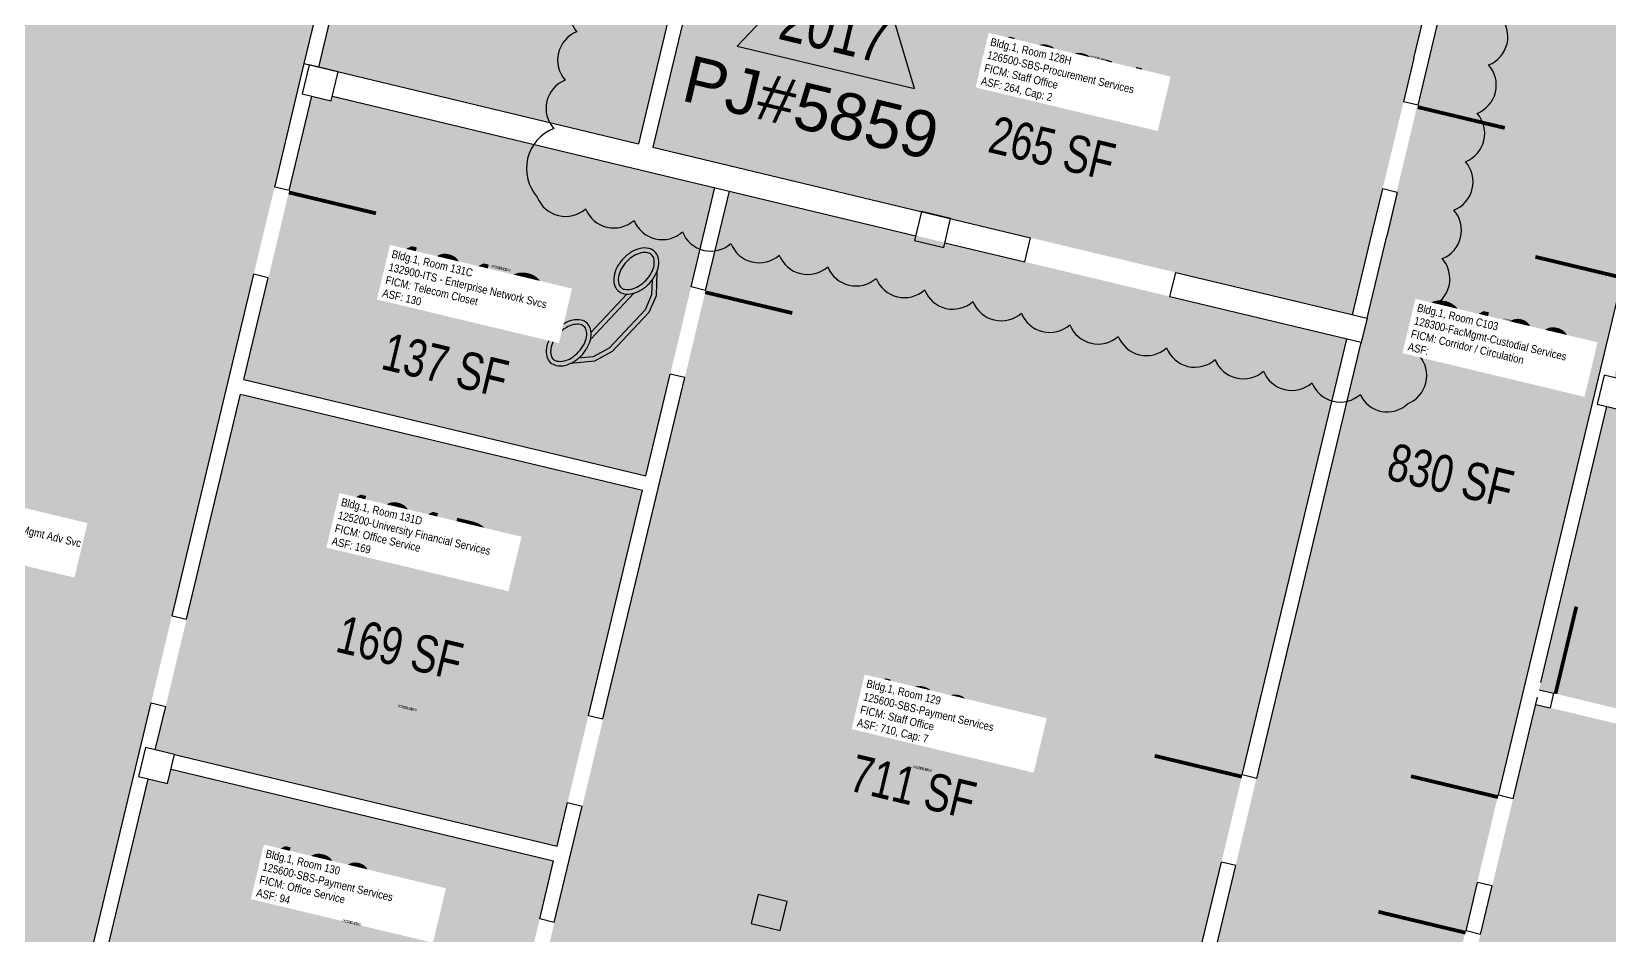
# Model space of a CAD drawing. Header units: inches. Extents: x 69220657 to 69222623, y 27675098 to 27677504.
# Drawn here: x 69221432 to 69222066, y 27676065 to 27676428 of the extents above; entities that cross this region are included whole.
import ezdxf
from ezdxf.enums import TextEntityAlignment as Align

# ---------------------------------------------------------------- set-up
doc = ezdxf.new("R2010")
doc.units = ezdxf.units.IN
doc.header["$LTSCALE"] = 100
doc.header["$MEASUREMENT"] = 0
doc.layers.get('0').update_dxf_attribs({"linetype": 'CONTINUOUS'})
for name, color, linetype in [('A-COLS', 5, 'CONTINUOUS'), ('A-DOOR', 2, 'CONTINUOUS'), ('A-IDEN-ICON', 4, 'CONTINUOUS'), ('A-IDEN-RNUM', 7, 'CONTINUOUS'), ('A-IDEN-SNUM', 4, 'CONTINUOUS'), ('A-IDEN-VNUM', 4, 'CONTINUOUS'), ('A-WALL', 5, 'CONTINUOUS'), ('AREA-TEXT', 3, 'CONTINUOUS'), ('Rooms-Category-Color', 7, 'CONTINUOUS'), ('Rooms-College-Color', 7, 'CONTINUOUS'), ('Rooms-Department-Color', 7, 'CONTINUOUS'), ('Rooms-Division-Color', 7, 'CONTINUOUS'), ('Rooms-Information', 7, 'CONTINUOUS')]:
    doc.layers.add(name, color=color, linetype=linetype)
doc.layers.add('A-REV', color=1, linetype='CONTINUOUS', true_color=0xff0000)
doc.styles.add('Arial', font='arial.ttf')
doc.styles.add('CP_AREA', font='arial.ttf', dxfattribs={"height": 15})
doc.styles.add('CP_ROOMSNUMBER', font='arial.ttf', dxfattribs={"height": 1})
doc.styles.add('CP_ROOMVNUMBER', font='arial.ttf', dxfattribs={"width": 0.85, "height": 0.075})

# ---------------------------------------------------------------- blocks, each defined once
blk = doc.blocks.new('CPPHONE')
for p, q in [((0.0096, 0.0252), (-0.0196, -0.0252)), ((0.0169, 0.0279), (-0.0182, -0.0329))]:
    blk.add_line(p, q)
for points in [[(0.0288, 0.0786, 0.139889), (0.0216, 0.0804, 0.107118), (0.0122, 0.0781, 0.079812), (0.0039, 0.0722, 0.067459), (-0.0035, 0.0626, 0.067459), (-0.008, 0.0515, 0.079812), (-0.009, 0.0413, 0.107118), (-0.0064, 0.032, 0.139889), (-0.0012, 0.0267, 0.139889), (0.0061, 0.0248, 0.107118), (0.0155, 0.0272, 0.079812), (0.0238, 0.0331, 0.067459), (0.0312, 0.0426, 0.067459), (0.0357, 0.0538, 0.079812), (0.0367, 0.0639, 0.107118), (0.034, 0.0732, 0.139889)], [(0.0263, 0.0743, 0.139889), (0.0218, 0.0754, 0.107118), (0.0144, 0.0736, 0.079812), (0.0074, 0.0686, 0.067459), (0.0008, 0.0601, 0.067459), (-0.0032, 0.0502, 0.079812), (-0.004, 0.0417, 0.107118), (-0.0019, 0.0344, 0.139889), (0.0013, 0.031, 0.139889), (0.0059, 0.0298, 0.107118), (0.0133, 0.0317, 0.079812), (0.0203, 0.0367, 0.067459), (0.0268, 0.0451, 0.067459), (0.0309, 0.055, 0.079812), (0.0317, 0.0636, 0.107118), (0.0296, 0.0709, 0.139889)], [(-0.0262, -0.0167, 0.139889), (-0.0334, -0.0148, 0.107118), (-0.0428, -0.0172, 0.079812), (-0.0511, -0.0231, 0.067459), (-0.0585, -0.0326, 0.067459), (-0.063, -0.0438, 0.079812), (-0.064, -0.0539, 0.107118), (-0.0614, -0.0632, 0.139889), (-0.0562, -0.0686, 0.139889), (-0.0489, -0.0704, 0.107118), (-0.0395, -0.0681, 0.079812), (-0.0312, -0.0622, 0.067459), (-0.0238, -0.0526, 0.067459), (-0.0193, -0.0415, 0.079812), (-0.0183, -0.0313, 0.107118), (-0.021, -0.022, 0.139889)], [(-0.0287, -0.021, 0.139889), (-0.0332, -0.0198, 0.107118), (-0.0406, -0.0217, 0.079812), (-0.0476, -0.0267, 0.067459), (-0.0542, -0.0351, 0.067459), (-0.0582, -0.045, 0.079812), (-0.059, -0.0536, 0.107118), (-0.0569, -0.0609, 0.139889), (-0.0537, -0.0643, 0.139889), (-0.0491, -0.0654, 0.107118), (-0.0417, -0.0636, 0.079812), (-0.0347, -0.0586, 0.067459), (-0.0282, -0.0501, 0.067459), (-0.0241, -0.0402, 0.079812), (-0.0233, -0.0317, 0.107118), (-0.0254, -0.0244, 0.139889)]]:
    blk.add_lwpolyline(points, format="xyb", close=True)
for points in [[(0.0364, 0.0572), (0.0417, 0.0308), (0.0382, 0.0108), (0.0082, -0.0411), (-0.0083, -0.0558), (-0.0338, -0.0645)], [(0.0334, 0.047), (0.0366, 0.0307), (0.0334, 0.0126), (0.0043, -0.0379), (-0.0109, -0.0514), (-0.0265, -0.0567)]]:
    blk.add_lwpolyline(points)
blk = doc.blocks.new('ProjectRev')
at = {"transparency": 16777216}
blk.add_lwpolyline([(0, 0.122), (-0.1221, -0.0895), (0.1221, -0.0895)], close=True, dxfattribs=at)
at = {"transparency": 16777216, "insert": (-0.1798, -0.1151), "char_height": 0.0625, "width": 0.24749, "attachment_point": 1, "style": 'Arial'}
blk.add_mtext('PJ#', dxfattribs=at)
at = {"transparency": 16777216, "style": 'Arial', "width": 0.75}
blk.add_attdef('YEAR', text='', height=18.75, dxfattribs=at).set_placement((0, 0), align=Align.MIDDLE_CENTER)
at = {"transparency": 16777216, "style": 'Arial'}
blk.add_attdef('PROJECT', text='', height=18.75, dxfattribs=at).set_placement((-0.0276, -0.1151), align=Align.TOP_LEFT)

msp = doc.modelspace()

# ---------------------------------------------------------------- hatches: boundary and pattern name
at = {"layer": 'Rooms-Category-Color', "true_color": 0xadadad}
for points in [[(69221944.75, 27675800.29), (69221905.68, 27675636.89), (69221812.31, 27675659.22), (69221834.17, 27675750.65), (69221835.57, 27675756.48), (69221826.82, 27675758.57), (69221835.65, 27675795.53), (69221844.41, 27675793.44), (69222100.02, 27676862.3), (69222194.36, 27676839.74), (69222118.26, 27676525.83), (69222126.04, 27676523.97), (69222118.83, 27676493.82), (69222111.05, 27676495.68)], [(69221544.95, 27676401.93), (69221552.73, 27676400.07), (69221553.2, 27676402.01), (69221706.87, 27676365.26), (69221679.19, 27676249.53), (69221517.74, 27676288.14)]]:
    msp.add_hatch(color=253, dxfattribs=at).paths.add_polyline_path(points)
at = {"layer": 'Rooms-Category-Color', "true_color": 0xfa9ba3}
for points in [[(69221294.15, 27676690.32), (69221590.79, 27676619.38), (69221438.48, 27675983.28), (69221141.82, 27676054.11), (69221153.76, 27676103.94), (69221276.29, 27676074.58), (69221366.46, 27676450.93), (69221372.5, 27676449.49), (69221373.9, 27676455.32), (69221245.31, 27676486.08)], [(69221702.69, 27676493.77), (69221676.13, 27676382.91), (69221547.76, 27676413.66), (69221574.32, 27676524.53)], [(69221681.97, 27676381.51), (69221712.72, 27676509.88), (69221993.77, 27676442.55), (69221963.01, 27676314.18)], [(69222089, 27676376.48), (69222223.7, 27676344.27), (69222201.33, 27676250.91), (69222125.02, 27676269.19), (69222096.36, 27676149.58), (69222037.99, 27676163.57), (69222065.27, 27676277.28), (69222073.05, 27676275.42), (69222075.84, 27676287.09), (69222068.06, 27676288.95)], [(69221827.58, 27675954.9), (69221751.71, 27675973.02), (69221737.75, 27675914.72), (69221612.45, 27675944.68), (69221712.7, 27676363.86), (69221960.71, 27676304.55), (69221874.24, 27675943.66), (69221862.57, 27675946.46)], [(69221482.06, 27676139.42), (69221486.26, 27676156.93), (69221494.64, 27676191.94), (69221516.31, 27676282.38), (69221594.11, 27676263.74), (69221599.94, 27676262.34), (69221677.74, 27676243.7), (69221656.07, 27676153.26), (69221647.69, 27676118.25), (69221643.49, 27676100.75)], [(69222317.15, 27676090.51), (69222282.9, 27675947.56), (69222272.69, 27675950.01), (69222269.89, 27675938.34), (69222272.81, 27675937.64), (69222267.22, 27675914.3), (69222026.04, 27675972.08), (69222034.43, 27676007.09), (69222002.34, 27676014.78), (69222014.45, 27676065.34), (69222019.11, 27676084.79), (69222036.59, 27676157.73), (69222171.29, 27676125.5)], [(69221488.44, 27676131.73), (69221642.1, 27676094.91), (69221622.99, 27676015.17), (69221461.56, 27676053.85), (69221479.27, 27676127.75), (69221487.05, 27676125.89)]]:
    msp.add_hatch(color=241, dxfattribs=at).paths.add_polyline_path(points)
at = {"layer": 'Rooms-College-Color', "true_color": 0xadadad}
msp.add_hatch(color=253, dxfattribs=at).paths.add_polyline_path([(69221944.75, 27675800.29), (69221905.68, 27675636.89), (69221812.31, 27675659.22), (69221834.17, 27675750.65), (69221835.57, 27675756.48), (69221826.82, 27675758.57), (69221835.65, 27675795.53), (69221844.41, 27675793.44), (69222100.02, 27676862.3), (69222194.36, 27676839.74), (69222118.26, 27676525.83), (69222126.04, 27676523.97), (69222118.83, 27676493.82), (69222111.05, 27676495.68)])
at = {"layer": 'Rooms-College-Color', "true_color": 0x80bc67}
for points in [[(69221294.15, 27676690.32), (69221590.79, 27676619.38), (69221438.48, 27675983.28), (69221141.82, 27676054.11), (69221153.76, 27676103.94), (69221276.29, 27676074.58), (69221366.46, 27676450.93), (69221372.5, 27676449.49), (69221373.9, 27676455.32), (69221245.31, 27676486.08)], [(69221702.69, 27676493.77), (69221676.13, 27676382.91), (69221547.76, 27676413.66), (69221574.32, 27676524.53)], [(69221681.97, 27676381.51), (69221712.72, 27676509.88), (69221993.77, 27676442.55), (69221963.01, 27676314.18)], [(69221544.95, 27676401.93), (69221552.73, 27676400.07), (69221553.2, 27676402.01), (69221706.87, 27676365.26), (69221679.19, 27676249.53), (69221517.74, 27676288.14)], [(69222089, 27676376.48), (69222223.7, 27676344.27), (69222201.33, 27676250.91), (69222125.02, 27676269.19), (69222096.36, 27676149.58), (69222037.99, 27676163.57), (69222065.27, 27676277.28), (69222073.05, 27676275.42), (69222075.84, 27676287.09), (69222068.06, 27676288.95)], [(69221827.58, 27675954.9), (69221751.71, 27675973.02), (69221737.75, 27675914.72), (69221612.45, 27675944.68), (69221712.7, 27676363.86), (69221960.71, 27676304.55), (69221874.24, 27675943.66), (69221862.57, 27675946.46)], [(69221482.06, 27676139.42), (69221486.26, 27676156.93), (69221494.64, 27676191.94), (69221516.31, 27676282.38), (69221594.11, 27676263.74), (69221599.94, 27676262.34), (69221677.74, 27676243.7), (69221656.07, 27676153.26), (69221647.69, 27676118.25), (69221643.49, 27676100.75)], [(69222317.15, 27676090.51), (69222282.9, 27675947.56), (69222272.69, 27675950.01), (69222269.89, 27675938.34), (69222272.81, 27675937.64), (69222267.22, 27675914.3), (69222026.04, 27675972.08), (69222034.43, 27676007.09), (69222002.34, 27676014.78), (69222014.45, 27676065.34), (69222019.11, 27676084.79), (69222036.59, 27676157.73), (69222171.29, 27676125.5)], [(69221488.44, 27676131.73), (69221642.1, 27676094.91), (69221622.99, 27676015.17), (69221461.56, 27676053.85), (69221479.27, 27676127.75), (69221487.05, 27676125.89)]]:
    msp.add_hatch(color=83, dxfattribs=at).paths.add_polyline_path(points)
at = {"layer": 'Rooms-Department-Color', "true_color": 0xacacac}
for points in [[(69221944.75, 27675800.29), (69221905.68, 27675636.89), (69221812.31, 27675659.22), (69221834.17, 27675750.65), (69221835.57, 27675756.48), (69221826.82, 27675758.57), (69221835.65, 27675795.53), (69221844.41, 27675793.44), (69222100.02, 27676862.3), (69222194.36, 27676839.74), (69222118.26, 27676525.83), (69222126.04, 27676523.97), (69222118.83, 27676493.82), (69222111.05, 27676495.68)], [(69221544.95, 27676401.93), (69221552.73, 27676400.07), (69221553.2, 27676402.01), (69221706.87, 27676365.26), (69221679.19, 27676249.53), (69221517.74, 27676288.14)]]:
    msp.add_hatch(color=253, dxfattribs=at).paths.add_polyline_path(points)
at = {"layer": 'Rooms-Department-Color', "true_color": 0x80bc67}
for points in [[(69221294.15, 27676690.32), (69221590.79, 27676619.38), (69221438.48, 27675983.28), (69221141.82, 27676054.11), (69221153.76, 27676103.94), (69221276.29, 27676074.58), (69221366.46, 27676450.93), (69221372.5, 27676449.49), (69221373.9, 27676455.32), (69221245.31, 27676486.08)], [(69221702.69, 27676493.77), (69221676.13, 27676382.91), (69221547.76, 27676413.66), (69221574.32, 27676524.53)], [(69221681.97, 27676381.51), (69221712.72, 27676509.88), (69221993.77, 27676442.55), (69221963.01, 27676314.18)], [(69222089, 27676376.48), (69222223.7, 27676344.27), (69222201.33, 27676250.91), (69222125.02, 27676269.19), (69222096.36, 27676149.58), (69222037.99, 27676163.57), (69222065.27, 27676277.28), (69222073.05, 27676275.42), (69222075.84, 27676287.09), (69222068.06, 27676288.95)], [(69221827.58, 27675954.9), (69221751.71, 27675973.02), (69221737.75, 27675914.72), (69221612.45, 27675944.68), (69221712.7, 27676363.86), (69221960.71, 27676304.55), (69221874.24, 27675943.66), (69221862.57, 27675946.46)], [(69221482.06, 27676139.42), (69221486.26, 27676156.93), (69221494.64, 27676191.94), (69221516.31, 27676282.38), (69221594.11, 27676263.74), (69221599.94, 27676262.34), (69221677.74, 27676243.7), (69221656.07, 27676153.26), (69221647.69, 27676118.25), (69221643.49, 27676100.75)], [(69222317.15, 27676090.51), (69222282.9, 27675947.56), (69222272.69, 27675950.01), (69222269.89, 27675938.34), (69222272.81, 27675937.64), (69222267.22, 27675914.3), (69222026.04, 27675972.08), (69222034.43, 27676007.09), (69222002.34, 27676014.78), (69222014.45, 27676065.34), (69222019.11, 27676084.79), (69222036.59, 27676157.73), (69222171.29, 27676125.5)], [(69221488.44, 27676131.73), (69221642.1, 27676094.91), (69221622.99, 27676015.17), (69221461.56, 27676053.85), (69221479.27, 27676127.75), (69221487.05, 27676125.89)]]:
    msp.add_hatch(color=83, dxfattribs=at).paths.add_polyline_path(points)
at = {"layer": 'Rooms-Division-Color', "true_color": 0xadadad}
for points in [[(69221944.75, 27675800.29), (69221905.68, 27675636.89), (69221812.31, 27675659.22), (69221834.17, 27675750.65), (69221835.57, 27675756.48), (69221826.82, 27675758.57), (69221835.65, 27675795.53), (69221844.41, 27675793.44), (69222100.02, 27676862.3), (69222194.36, 27676839.74), (69222118.26, 27676525.83), (69222126.04, 27676523.97), (69222118.83, 27676493.82), (69222111.05, 27676495.68)], [(69221544.95, 27676401.93), (69221552.73, 27676400.07), (69221553.2, 27676402.01), (69221706.87, 27676365.26), (69221679.19, 27676249.53), (69221517.74, 27676288.14)]]:
    msp.add_hatch(color=253, dxfattribs=at).paths.add_polyline_path(points)
at = {"layer": 'Rooms-Division-Color', "true_color": 0x80bc67}
for points in [[(69221294.15, 27676690.32), (69221590.79, 27676619.38), (69221438.48, 27675983.28), (69221141.82, 27676054.11), (69221153.76, 27676103.94), (69221276.29, 27676074.58), (69221366.46, 27676450.93), (69221372.5, 27676449.49), (69221373.9, 27676455.32), (69221245.31, 27676486.08)], [(69221702.69, 27676493.77), (69221676.13, 27676382.91), (69221547.76, 27676413.66), (69221574.32, 27676524.53)], [(69221681.97, 27676381.51), (69221712.72, 27676509.88), (69221993.77, 27676442.55), (69221963.01, 27676314.18)], [(69222089, 27676376.48), (69222223.7, 27676344.27), (69222201.33, 27676250.91), (69222125.02, 27676269.19), (69222096.36, 27676149.58), (69222037.99, 27676163.57), (69222065.27, 27676277.28), (69222073.05, 27676275.42), (69222075.84, 27676287.09), (69222068.06, 27676288.95)], [(69221827.58, 27675954.9), (69221751.71, 27675973.02), (69221737.75, 27675914.72), (69221612.45, 27675944.68), (69221712.7, 27676363.86), (69221960.71, 27676304.55), (69221874.24, 27675943.66), (69221862.57, 27675946.46)], [(69221482.06, 27676139.42), (69221486.26, 27676156.93), (69221494.64, 27676191.94), (69221516.31, 27676282.38), (69221594.11, 27676263.74), (69221599.94, 27676262.34), (69221677.74, 27676243.7), (69221656.07, 27676153.26), (69221647.69, 27676118.25), (69221643.49, 27676100.75)], [(69222317.15, 27676090.51), (69222282.9, 27675947.56), (69222272.69, 27675950.01), (69222269.89, 27675938.34), (69222272.81, 27675937.64), (69222267.22, 27675914.3), (69222026.04, 27675972.08), (69222034.43, 27676007.09), (69222002.34, 27676014.78), (69222014.45, 27676065.34), (69222019.11, 27676084.79), (69222036.59, 27676157.73), (69222171.29, 27676125.5)], [(69221488.44, 27676131.73), (69221642.1, 27676094.91), (69221622.99, 27676015.17), (69221461.56, 27676053.85), (69221479.27, 27676127.75), (69221487.05, 27676125.89)]]:
    msp.add_hatch(color=83, dxfattribs=at).paths.add_polyline_path(points)

# ---------------------------------------------------------------- linework, layer by layer
at = {"layer": 'A-COLS'}
for p, q in [((69221724.21, 27676081.41), (69221721.41, 27676069.74)), ((69221735.88, 27676078.61), (69221724.21, 27676081.41)), ((69221733.08, 27676066.94), (69221735.88, 27676078.61)), ((69221721.41, 27676069.74), (69221733.08, 27676066.94))]:
    msp.add_line(p, q, dxfattribs=at)
at = {"layer": 'A-DOOR'}
for points in [[(69221989.18, 27676397.63, 1.5, 1.5, 0), (69222024.18, 27676389.24, 0, 0, 0), (69222024.01, 27676388.51, 0, 0, -0.414214), (69221979.5, 27676363.7, 0, 0, -0.414214)], [(69222071.47, 27676329.07, 1.5, 1.5, 0), (69222036.46, 27676337.46, 0, 0, 0), (69222036.63, 27676338.19, 0, 0, -0.414214), (69222081.14, 27676363, 0, 0, -0.414214)], [(69221535.71, 27676363.34, 1.5, 1.5, 0), (69221570.72, 27676354.95, 0, 0, 0), (69221570.54, 27676354.22, 0, 0, -0.414214), (69221526.04, 27676329.41, 0, 0, -0.414214)], [(69221702.97, 27676323.26, 1.5, 1.5, 0), (69221737.98, 27676314.88, 0, 0, 0), (69221737.81, 27676314.15, 0, 0, -0.414214), (69221693.3, 27676289.33, 0, 0, -0.414214)], [(69222044.55, 27676161.99, 1.5, 1.5, 0), (69222052.94, 27676197, 0, 0, 0), (69222053.67, 27676196.83, 0, 0, -0.402069), (69222078.86, 27676153.77, 0, 0, -0.414214)], [(69221918.57, 27676128.68, 1.5, 1.5, 0), (69221883.56, 27676137.06, 0, 0, 0), (69221883.39, 27676136.34, 0, 0, 0.414214), (69221911.82, 27676094.05, 0, 0, 0.414214)], [(69222021.49, 27676120.47, 1.5, 1.5, 0), (69221986.48, 27676128.86, 0, 0, 0), (69221986.31, 27676128.13, 0, 0, 0.414214), (69222014.74, 27676085.84, 0, 0, 0.414214)], [(69222008.44, 27676066.01, 1.5, 1.5, 0), (69221973.43, 27676074.4, 0, 0, 0), (69221973.26, 27676073.67, 0, 0, 0.414214), (69222001.69, 27676031.38, 0, 0, 0.414214)]]:
    msp.add_lwpolyline(points, format="xyseb", dxfattribs=at)
at = {"layer": 'A-REV'}
msp.add_lwpolyline([(69221656.09, 27676447.35, 0.520567), (69221651.43, 27676427.9, 0.520567), (69221646.77, 27676408.45, 0.520567), (69221642.12, 27676389, 0.520567), (69221635.51, 27676361.45, 0.520567), (69221654.96, 27676356.79, 0.520567), (69221674.41, 27676352.13, 0.520567), (69221693.86, 27676347.47, 0.520567), (69221713.31, 27676342.81, 0.520567), (69221732.76, 27676338.15, 0.520567), (69221752.21, 27676333.49, 0.520567), (69221771.66, 27676328.83, 0.520567), (69221791.11, 27676324.17, 0.520567), (69221810.56, 27676319.51, 0.520567), (69221830.01, 27676314.85, 0.520567), (69221849.46, 27676310.19, 0.520567), (69221868.91, 27676305.53, 0.520567), (69221888.36, 27676300.87, 0.520567), (69221907.81, 27676296.21, 0.520567), (69221927.26, 27676291.55, 0.520567), (69221946.71, 27676286.89, 0.520567), (69221966.16, 27676282.24, 0.520567), (69221985.09, 27676278.41, 0.520567), (69221989.75, 27676297.86, 0.520567), (69221994.41, 27676317.31, 0.520567), (69221999.07, 27676336.76, 0.520567), (69222003.73, 27676356.21, 0.520567), (69222008.39, 27676375.66, 0.520567), (69222013.05, 27676395.11, 0.520567), (69222017.71, 27676414.56, 0.520567), (69222022.37, 27676434.01, 0.520567)], format="xyb", dxfattribs=at)
at = {"layer": 'A-WALL'}
for p, q in [((69221993.54, 27676415.86), (69222098.16, 27676852.51)), ((69221541.93, 27676415.06), (69221590.86, 27676619.28)), ((69221987.71, 27676417.26), (69222026.62, 27676579.66)), ((69221547.76, 27676413.66), (69221574.32, 27676524.53)), ((69221693.61, 27676455.85), (69221676.13, 27676382.91)), ((69221699.44, 27676454.45), (69221681.97, 27676381.51)), ((69221987.71, 27676417.26), (69221983.52, 27676399.76)), ((69221989.35, 27676398.36), (69221993.54, 27676415.86)), ((69221530.05, 27676365.46), (69221541.93, 27676415.06)), ((69221543.87, 27676414.6), (69221541.08, 27676402.93)), ((69221541.93, 27676415.06), (69221676.13, 27676382.91)), ((69221555.54, 27676411.8), (69221543.87, 27676414.6)), ((69221552.75, 27676400.13), (69221555.54, 27676411.8)), ((69221541.08, 27676402.93), (69221552.75, 27676400.13)), ((69221535.88, 27676364.07), (69221544.97, 27676401.99)), ((69221553.21, 27676402.07), (69221787.58, 27676345.92)), ((69221989.35, 27676398.36), (69221983.52, 27676399.76)), ((69221681.97, 27676381.51), (69221833.67, 27676345.17)), ((69221535.88, 27676364.07), (69221530.05, 27676365.46)), ((69221535.88, 27676364.07), (69221530.05, 27676365.46)), ((69221697.31, 27676325.39), (69221706.87, 27676365.26)), ((69221970.93, 27676347.24), (69221975.13, 27676364.75)), ((69221980.96, 27676363.35), (69221975.13, 27676364.75)), ((69221703.15, 27676323.99), (69221712.7, 27676363.86)), ((69221980.96, 27676363.32), (69221976.77, 27676345.84)), ((69221789.91, 27676355.65), (69221787.12, 27676343.98)), ((69221801.58, 27676352.85), (69221789.91, 27676355.65)), ((69221798.79, 27676341.18), (69221801.58, 27676352.85)), ((69221963.01, 27676314.18), (69221970.93, 27676347.24)), ((69221968.85, 27676312.78), (69221976.77, 27676345.84)), ((69221787.12, 27676343.98), (69221798.79, 27676341.18)), ((69221799.25, 27676343.13), (69221831.34, 27676335.44)), ((69221831.34, 27676335.44), (69221833.67, 27676345.17)), ((69221488.81, 27676193.34), (69221521.66, 27676330.46)), ((69221517.71, 27676288.21), (69221527.49, 27676329.06)), ((69221527.49, 27676329.06), (69221521.66, 27676330.46)), ((69221889.69, 27676321.46), (69221892.02, 27676331.19)), ((69221892.02, 27676331.19), (69221968.85, 27676312.78)), ((69222021.67, 27676121.2), (69222071.29, 27676328.34)), ((69221703.15, 27676323.99), (69221697.31, 27676325.39)), ((69221966.52, 27676303.06), (69221889.69, 27676321.46)), ((69221968.85, 27676312.78), (69221966.4, 27676302.57)), ((69221918.74, 27676129.41), (69221960.68, 27676304.45)), ((69221924.58, 27676128.01), (69221966.52, 27676303.06)), ((69221661.91, 27676151.86), (69221694.76, 27676288.98)), ((69221679.14, 27676249.54), (69221688.93, 27676290.38)), ((69221694.76, 27676288.98), (69221688.93, 27676290.38)), ((69222064.15, 27676289.95), (69222061.35, 27676278.28)), ((69222075.82, 27676287.15), (69222064.15, 27676289.95)), ((69221494.64, 27676191.94), (69221516.31, 27676282.38)), ((69221516.31, 27676282.38), (69221677.74, 27676243.7)), ((69221517.71, 27676288.21), (69221679.14, 27676249.54)), ((69222038.68, 27676166.48), (69222065.24, 27676277.35)), ((69222061.35, 27676278.28), (69222073.02, 27676275.48)), ((69221656.07, 27676153.26), (69221677.74, 27676243.7)), ((69221488.81, 27676193.34), (69221494.64, 27676191.94)), ((69222037.99, 27676163.57), (69222043.82, 27676162.17)), ((69221438.48, 27675983.28), (69221480.42, 27676158.33)), ((69221480.42, 27676158.33), (69221486.26, 27676156.93)), ((69221482.06, 27676139.42), (69221486.26, 27676156.93)), ((69222027.5, 27676119.8), (69222037.29, 27676160.65)), ((69222036.59, 27676157.73), (69222042.42, 27676156.33)), ((69221656.07, 27676153.26), (69221661.91, 27676151.86)), ((69221478.17, 27676140.36), (69221475.38, 27676128.69)), ((69221489.84, 27676137.56), (69221478.17, 27676140.36)), ((69221487.05, 27676125.89), (69221489.84, 27676137.56)), ((69221489.84, 27676137.56), (69221643.49, 27676100.75)), ((69221488.44, 27676131.73), (69221642.1, 27676094.91)), ((69221442.92, 27675976.05), (69221479.27, 27676127.75)), ((69221475.38, 27676128.69), (69221487.05, 27676125.89)), ((69221924.58, 27676128.01), (69221918.74, 27676129.41)), ((69221643.49, 27676100.75), (69221647.69, 27676118.25)), ((69221647.69, 27676118.25), (69221653.52, 27676116.85)), ((69222027.5, 27676119.8), (69222021.67, 27676121.2)), ((69221642.34, 27676070.18), (69221653.52, 27676116.85)), ((69221636.5, 27676071.57), (69221642.1, 27676094.91)), ((69221840, 27675800.71), (69221910.36, 27676094.4)), ((69221844.43, 27675793.48), (69221916.19, 27676093)), ((69221916.19, 27676093), (69221910.36, 27676094.4)), ((69222008.62, 27676066.74), (69222013.28, 27676086.19)), ((69222019.11, 27676084.79), (69222013.28, 27676086.19)), ((69222014.45, 27676065.34), (69222019.11, 27676084.79)), ((69221642.34, 27676070.18), (69221636.5, 27676071.57)), ((69222014.45, 27676065.34), (69222008.62, 27676066.74))]:
    msp.add_line(p, q, dxfattribs=at)
msp.add_lwpolyline([(69222043.82, 27676162.17), (69222042.42, 27676156.33)], dxfattribs=at)

# ---------------------------------------------------------------- block references
at = {"layer": 'A-IDEN-ICON', "xscale": 360.0000000025632, "yscale": 360.0000000025632, "zscale": 360.0000000025632, "rotation": 346.7229918488906}
msp.add_blockref('CPPHONE', (69221666.09, 27676314.48), dxfattribs=at)
at = {"layer": 'A-REV'}
ref = msp.add_blockref('ProjectRev', (69221757.65, 27676439.68, 370), dxfattribs=dict(at, xscale=300, yscale=300, zscale=300, rotation=346.5276805397287))
ref.add_attrib('YEAR', '2017', dxfattribs={"layer": '0', "transparency": 16777216, "height": 18.75, "rotation": 346.52768, "style": 'Arial', "width": 0.75}).set_placement((69221755.14, 27676429.2, 370), align=Align.MIDDLE_CENTER)
ref.add_attrib('PROJECT', '5859', dxfattribs={"layer": '0', "transparency": 16777216, "height": 18.75, "rotation": 346.52768, "style": 'Arial'}).set_placement((69221741.56, 27676408.03, 370), align=Align.TOP_LEFT)

# ---------------------------------------------------------------- texts
at = {"layer": 'A-IDEN-RNUM', "style": 'CP_ROOMSNUMBER', "width": 0.85}
for s, p in [('0128-H0', (69221861.2, 27676417.04)), ('0131-C0', (69221620.96, 27676332.89)), ('C103-00', (69222027.41, 27676311.41)), ('0131-D0', (69221583.29, 27676156.31)), ('0129-00', (69221790.3, 27676131.91)), ('0130-00', (69221560.99, 27676070.08))]:
    msp.add_text(s, height=1, rotation=346.527, dxfattribs=at).set_placement(p, align=Align.MIDDLE)
at = {"layer": 'A-IDEN-SNUM', "style": 'CP_ROOMSNUMBER', "width": 0.85}
for s, p in [('00100128H0', (69221861.2, 27676417.04)), ('00100131C0', (69221620.96, 27676332.89)), ('0010C10300', (69222027.41, 27676311.41)), ('00100131D0', (69221583.29, 27676156.31)), ('0010012900', (69221790.3, 27676131.91)), ('0010013000', (69221560.99, 27676070.08))]:
    msp.add_text(s, height=1, rotation=346.527, dxfattribs=at).set_placement(p, align=Align.MIDDLE)
at = {"layer": 'A-IDEN-VNUM', "style": 'CP_ROOMVNUMBER', "width": 0.85}
for s, p in [('128H', (69221846.96, 27676409.14)), ('131C', (69221606.73, 27676324.99)), ('C103', (69222018.67, 27676303.4)), ('131D', (69221586.36, 27676225.19)), ('129', (69221787.78, 27676153.66)), ('130', (69221546.66, 27676086.25))]:
    msp.add_text(s, height=22.5, rotation=346.527, dxfattribs=at).set_placement(p, align=Align.MIDDLE)
at = {"layer": 'AREA-TEXT', "style": 'CP_AREA', "width": 0.75}
for s, p in [('265 SF', (69221842.38, 27676381.12)), ('137 SF', (69221598.59, 27676294)), ('830 SF', (69222002.41, 27676249.7)), ('169 SF', (69221580.32, 27676180.45)), ('711 SF', (69221786.49, 27676124.64))]:
    msp.add_text(s, height=15, rotation=346.527, dxfattribs=at).set_placement(p, align=Align.MIDDLE_CENTER)

# ---------------------------------------------------------------- next in the draw order: texts
at = {"layer": 'Rooms-Information', "width": 72, "attachment_point": 7, "rotation": 346.527, "style": 'CP_ROOMVNUMBER', "bg_fill": 3, "box_fill_scale": 1.5, "bg_fill_color": 256, "bg_fill_true_color": 13158600, "bg_fill_transparency": 0}
for s, insert, char_height in [('Bldg.1, Room 128H^M^J126500-SBS-Procurement Services^M^JFICM: Staff Office^M^JASF: 264, Cap: 2', (69221813.31, 27676405.78), 3.2143), ('Bldg.1, Room 131C^M^J132900-ITS - Enterprise Network Svcs^M^JFICM: Telecom Closet^M^JASF: 130', (69221573.05, 27676321.49), 3.2143), ('Bldg.1, Room C103^M^J128300-FacMgmt-Custodial Services^M^JFICM: Corridor / Circulation^M^JASF: ', (69221984.99, 27676299.91), 3.2143), ('Bldg.1, Room 131^M^J125900-Univ Fin Svc-GAAP/Mgmt Adv Svc^M^JFICM: Staff Office^M^JASF: 1034, Cap: 14', (69221378.18, 27676226.42), 3.21429), ('Bldg.1, Room 131D^M^J125200-University Financial Services^M^JFICM: Office Service^M^JASF: 169', (69221552.72, 27676221.84), 3.2143), ('Bldg.1, Room 129^M^J125600-SBS-Payment Services^M^JFICM: Staff Office^M^JASF: 710, Cap: 7', (69221763.52, 27676148.05), 3.2143), ('Bldg.1, Room 130^M^J125600-SBS-Payment Services^M^JFICM: Office Service^M^JASF: 94', (69221522.4, 27676080.65), 3.2143)]:
    msp.add_mtext(s, dxfattribs=dict(at, insert=insert, char_height=char_height))

doc.saveas('drawing.dxf')
